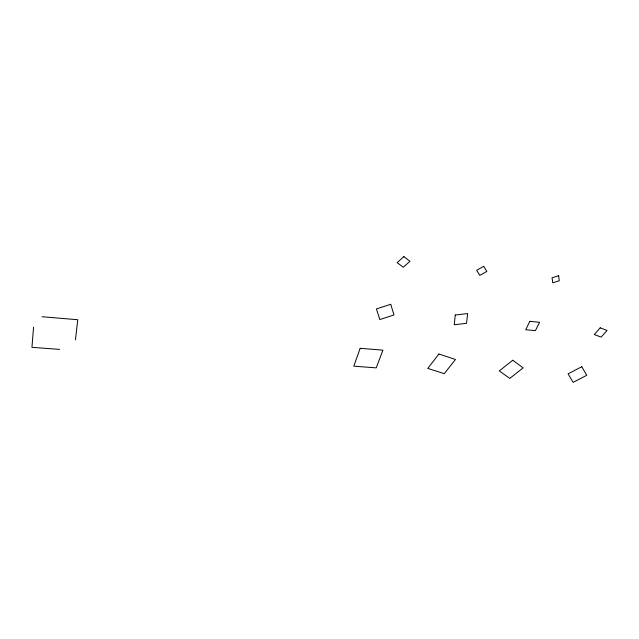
<?xml version="1.0" encoding="UTF-8"?>
<svg xmlns="http://www.w3.org/2000/svg" width="639" height="639" viewBox="0 0 639 639"><rect width="100%" height="100%" fill="white"/><g stroke="black" fill="none" stroke-linecap="round" stroke-linejoin="round"><path stroke-width="0.96" d="M33.555 327.184L31.95 347.344L59.603 349.381M75.434 339.908L77.774 319.724L42.078 316.744M455.248 315.011L454.233 324.78L466.534 323.31L467.66 313.549L455.248 315.011M360.172 348.303L353.798 366.171L376.235 367.864L382.905 350.156L360.172 348.303M529.811 321.345L525.721 329.724L535.418 330.635L539.572 322.288L529.811 321.345M438.937 354.022L427.771 368.399L444.257 373.655L455.487 359.477L438.937 354.022M600.213 327.839L594.31 334.54L601.139 337.112L607.05 330.451L600.213 327.839M403.872 256.638L397.146 262.661L403.297 267.23L410.006 261.263L403.872 256.638M512.734 360.244L499.283 370.924L509.778 378.392L523.157 367.872L512.734 360.244M483.707 266.343L476.646 270.281L479.825 275.337L486.846 271.439L483.707 266.343M581.786 366.698L568.063 373.847L573.135 382.362L586.73 375.309L581.786 366.698M390.725 304.3L376.419 308.933L379.83 319.556L393.983 314.971L390.725 304.3M558.606 275.697L552.056 277.813L552.767 282.829L559.285 280.729L558.606 275.697"/></g></svg>
